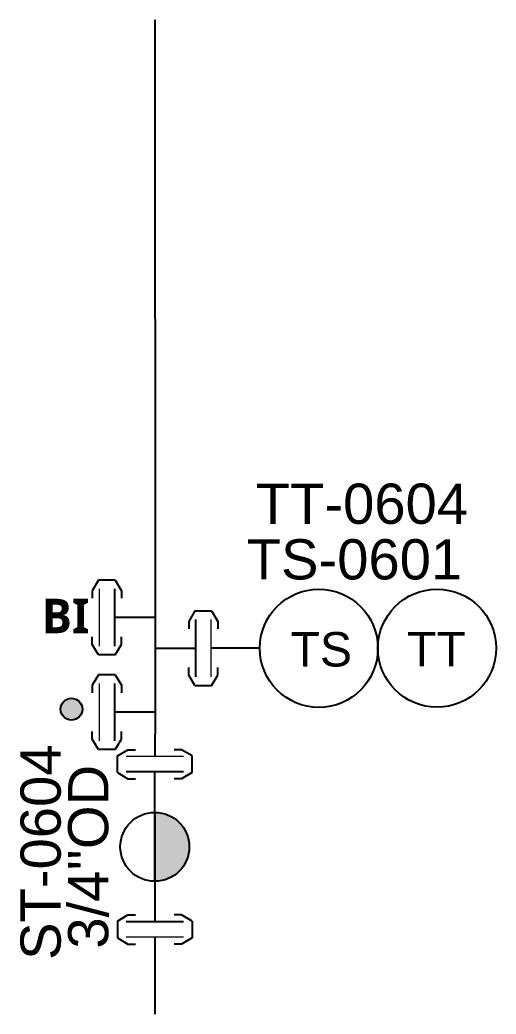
# Model space of a CAD drawing. Header units: millimetres. Extents: x -6754 to 5895, y -4820 to 1016.
# Drawn here: x -6168.9 to -6127.4, y -1531.3 to -1444.7 of the extents above; entities that cross this region are included whole.
import ezdxf

# ---------------------------------------------------------------- set-up
doc = ezdxf.new("R2010")
doc.units = ezdxf.units.MM
doc.layers.get('0').update_dxf_attribs({"linetype": 'CONTINUOUS'})
for name, color, linetype in [('E---INDID------', 7, 'CONTINUOUS'), ('E---INDID-TEXT-25-35', 2, 'CONTINUOUS'), ('P---PFLTD-TEXT-25-35', 2, 'CONTINUOUS'), ('P---PLINB-DRH050', 7, 'CONTINUOUS')]:
    doc.layers.add(name, color=color, linetype=linetype)
doc.styles.add('ROMANS', font='romans.shx')
doc.styles.get("Standard").update_dxf_attribs({"font": 'arial.ttf'})

# ---------------------------------------------------------------- blocks, each defined once
blk = doc.blocks.new('rgyjryjyfrjfhjgfgj')
at = {"color": 0, "linetype": 'ByBlock'}
for p, q in [((716.484, 396.87), (717.389, 397.409)), ((717.389, 397.409), (718.052, 397.409)), ((722.065, 397.409), (721.402, 397.409)), ((722.97, 396.87), (722.065, 397.409)), ((722.97, 395.418), (722.97, 396.87)), ((716.484, 395.418), (717.389, 394.879)), ((717.389, 394.879), (718.052, 394.879)), ((722.065, 394.879), (721.402, 394.879)), ((722.97, 395.418), (722.065, 394.879))]:
    blk.add_line(p, q, dxfattribs=at)
at = {"color": 6, "linetype": 'ByBlock'}
blk.add_line((719.727, 391.949), (719.727, 395.484), dxfattribs=at)
at = {"color": 1, "linetype": 'ByBlock', "lineweight": 15}
blk.add_lwpolyline([(717.227, 396.804), (722.227, 396.804)], dxfattribs=at)
at = {"color": 6, "linetype": 'ByBlock'}
blk.add_lwpolyline([(717.227, 395.484), (722.227, 395.484)], dxfattribs=at)
blk = doc.blocks.new('phi_15825218758')
at = {"color": 0, "linetype": 'ByBlock'}
blk.add_line((-3.243, 3.469), (-3.243, 4.92), dxfattribs=at)
blk.add_blockref('rgyjryjyfrjfhjgfgj', (-719.727, -391.949), dxfattribs=at)
at = {"flags": 1}
for p, rotation in [((0, 4.854), 90), ((0, 0), 270)]:
    blk.add_attdef('PHI_CONNECTIONPOINT', p, '', height=0.1, rotation=rotation, dxfattribs=at)
blk = doc.blocks.new('phi_158252436928')
at = {"color": 0, "linetype": 'ByBlock'}
blk.add_circle((-5.141, 0.002), 5.143, dxfattribs=at)
blk.add_text('TT', height=3, rotation=359.98786, dxfattribs=at).set_placement((-7.749, -1.583))
at = {"flags": 1}
for tag in ['PHI_CONNECTIONPOINT', 'PHI_INSERTPOINT']:
    blk.add_attdef(tag, (0, 0), '', height=0.1, rotation=359.98786, dxfattribs=at)
blk.add_attdef('DEVICE', (-12.28, -9.315), '', height=3.5)
blk = doc.blocks.new('ST1')
at = {"linetype": 'ByBlock'}
h = blk.add_hatch(color=0, dxfattribs=at)
h.dxf.hatch_style = 1
h.paths.add_polyline_path([(289.449, -286.106), (289.449, -291.106, 0.414214), (291.949, -288.606, 0.414214)])
at = {"color": 0, "linetype": 'ByBlock'}
blk.add_line((289.449, -291.106), (289.449, -286.106), dxfattribs=at)
blk.add_circle((289.449, -288.606), 2.5, dxfattribs=at)
blk = doc.blocks.new('phi_15831288483')
at = {"color": 0, "linetype": 'ByBlock', "xscale": 1.2, "yscale": 1.2, "zscale": 1.2}
blk.add_blockref('ST1', (-347.339, 343.328), dxfattribs=at)
at = {"extrusion": (7.4988e-33, 1.22465e-16, -1), "flags": 1}
for tag, p, rotation in [('PHI_CONNECTIONPOINT', (0, -0.19), 90), ('PHI_CONNECTIONPOINT', (0, -6), 270), ('PHI_INSERTPOINT', (0, -6), 180)]:
    blk.add_attdef(tag, p, '', height=0.1, rotation=rotation, dxfattribs=at)
for tag, p in [('CODE', (4.527, -2.753)), ('DN1', (6.615, -7.402))]:
    blk.add_attdef(tag, p, '', height=3.5)
blk = doc.blocks.new('phi_16763520997')
at = {"color": 0, "linetype": 'ByBlock'}
blk.add_line((4.266, -0.003), (0, 0), dxfattribs=at)
blk.add_circle((9.409, -0.007), 5.143, dxfattribs=at)
blk.add_text('TS', height=3, rotation=359.95462, dxfattribs=at).set_placement((6.939, -1.591))
blk.add_attdef('DEVICE', (-16.959, 5.987), '', height=3.5, rotation=359.95462)
at = {"flags": 1}
for tag, p in [('PHI_CONNECTIONPOINT', (-0.05, 0)), ('PHI_INSERTPOINT', (0, 0))]:
    blk.add_attdef(tag, p, '', height=0.1, rotation=359.95462, dxfattribs=at)

msp = doc.modelspace()

# ---------------------------------------------------------------- hatches: boundary and pattern name
h = msp.add_hatch(color=256)
h.dxf.hatch_style = 1
h.paths.add_polyline_path([(-6163.445, -1504.729, -1), (-6165.35, -1504.729, -1)])

# ---------------------------------------------------------------- linework, layer by layer
msp.add_circle((-6164.398, -1504.729), 0.952)
at = {"layer": 'P---PLINB-DRH050', "color": 7, "linetype": 'Continuous', "ltscale": 0.1}
for points in [[(-6157.126, -1444.722), (-6157.12, -1496.751)], [(-6157.12, -1496.751), (-6157.12, -1499.422)], [(-6157.12, -1499.422), (-6157.12, -1504.988)], [(-6157.12, -1504.988), (-6157.142, -1508.861)], [(-6157.142, -1513.905), (-6157.142, -1519.715)], [(-6157.142, -1524.569), (-6157.142, -1531.276)]]:
    msp.add_lwpolyline(points, dxfattribs=at)

# ---------------------------------------------------------------- block references
at = {"layer": 'E---INDID------'}
ref = msp.add_blockref('phi_158252436928', (-6127.431, -1499.424), dxfattribs=at)
ref.add_attrib('DEVICE', 'TT-0604', (-6148.349, -1488.594), dxfattribs={"layer": 'E---INDID-TEXT-25-35', "color": 7, "height": 3.5})
at = {"layer": 'P---PLINB-DRH050'}
ref = msp.add_blockref('phi_16763520997', (-6152.266, -1499.422), dxfattribs=at)
ref.add_attrib('DEVICE', 'TS-0601', (-6149.136, -1493.434), dxfattribs={"layer": 'E---INDID-TEXT-25-35', "color": 7, "height": 3.5})
at = {"layer": 'P---PLINB-DRH050', "xscale": -1, "rotation": 90}
for p in [(-6157.12, -1496.751), (-6157.12, -1504.988)]:
    msp.add_blockref('phi_15825218758', p, dxfattribs=at)
at = {"layer": 'P---PLINB-DRH050'}
for p, rotation in [((-6157.12, -1499.422), 270), ((-6157.142, -1519.715), 180)]:
    msp.add_blockref('phi_15825218758', p, dxfattribs=dict(at, rotation=rotation))
ref = msp.add_blockref('phi_15831288483', (-6157.142, -1513.715), dxfattribs=at)
ref.add_attrib('DN1', "3/4''OD", (-6161.189, -1525.575), dxfattribs={"layer": 'P---PFLTD-TEXT-25-35', "color": 7, "height": 3.5, "rotation": 90})
ref.add_attrib('CODE', 'ST-0604', (-6165.331, -1526.557), dxfattribs={"layer": 'P---PFLTD-TEXT-25-35', "color": 7, "height": 3.5, "rotation": 90})
at = {"layer": 'P---PLINB-DRH050', "xscale": -1}
msp.add_blockref('phi_15825218758', (-6157.142, -1513.715), dxfattribs=at)

# ---------------------------------------------------------------- texts
at = {"insert": (-6166.981, -1495.117), "char_height": 3, "attachment_point": 1, "style": 'ROMANS'}
msp.add_mtext_dynamic_manual_height_columns('{\\fSegoe UI Semibold|b0|i0|c0|p34;BI}', width=64.4856, gutter_width=0.5, heights=[-3], dxfattribs=at)

doc.saveas('drawing.dxf')
